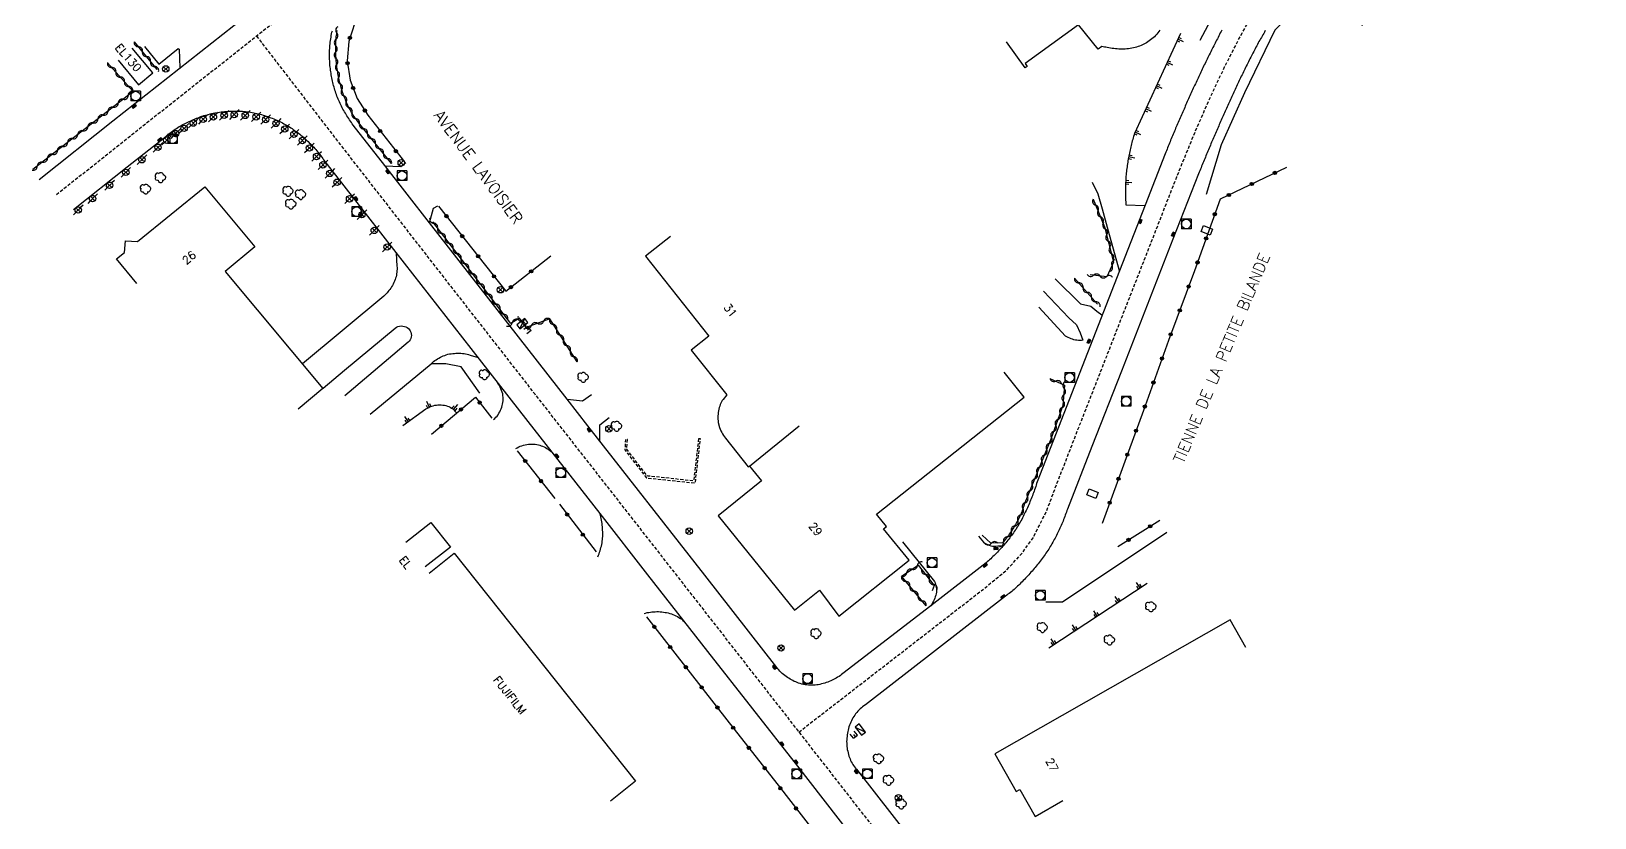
# Model space of a CAD drawing. Header units: millimetres. Extents: x 165003 to 166000, y 157999 to 158715.
# Drawn here: x 165392 to 165636.3, y 158342.1 to 158465.1 of the extents above; entities that cross this region are included whole.
import ezdxf
from ezdxf.enums import TextEntityAlignment as Align

# ---------------------------------------------------------------- set-up
doc = ezdxf.new("R2010")
doc.units = ezdxf.units.MM
doc.linetypes.add('DASHED', pattern=[0.75, 0.5, -0.25])
doc.layers.get('0').update_dxf_attribs({"linetype": 'CONTINUOUS'})
for name, color, linetype in [('W0001', 6, 'DASHED'), ('W0008', 7, 'CONTINUOUS'), ('W0100', 7, 'CONTINUOUS'), ('W0112', 1, 'DASHED'), ('W0211', 2, 'CONTINUOUS'), ('W0300', 7, 'CONTINUOUS'), ('W0302', 3, 'CONTINUOUS'), ('W0310', 3, 'CONTINUOUS'), ('W0322', 7, 'CONTINUOUS'), ('W0400', 7, 'CONTINUOUS'), ('W0420', 7, 'CONTINUOUS'), ('W0430', 7, 'CONTINUOUS'), ('W0454', 7, 'CONTINUOUS'), ('W0469', 7, 'CONTINUOUS'), ('W0984', 7, 'CONTINUOUS'), ('W0989', 7, 'CONTINUOUS'), ('W0991', 7, 'CONTINUOUS'), ('W1102', 7, 'CONTINUOUS'), ('W1471', 7, 'CONTINUOUS')]:
    doc.layers.add(name, color=color, linetype=linetype)
doc.styles.get("Standard").update_dxf_attribs({"font": 'romans.shx', "width": 0.85})

# ---------------------------------------------------------------- blocks, each defined once
blk = doc.blocks.new('T400')
for p, q in [((-0.15, 0.3), (0.15, 0.3)), ((-0.15, -0.25), (-0.15, 0.3)), ((-0.15, 0.15), (0.15, 0.15)), ((-0.15, 0), (0.15, 0)), ((0.15, 0.3), (0.15, -0.25)), ((-0.15, -0.15), (0.15, -0.15)), ((-0.15, -0.25), (-0.15, -0.3)), ((-0.15, -0.3), (0.15, -0.3)), ((0.15, -0.3), (0.15, -0.25))]:
    blk.add_line(p, q)
blk = doc.blocks.new('T300')
for p, q in [((-0.8, 0.51), (-0.86, 0.34)), ((-0.86, 0.34), (-0.86, 0.17)), ((-0.86, 0.17), (-0.74, 0.06)), ((-0.69, 0.63), (-0.8, 0.51)), ((-0.8, -0.06), (-0.74, 0.06)), ((-0.74, 0.06), (-0.69, 0.11)), ((-0.57, 0.69), (-0.69, 0.63)), ((-0.46, 0.69), (-0.57, 0.69)), ((-0.29, 0.63), (-0.46, 0.69)), ((-0.29, 0.63), (-0.17, 0.74)), ((-0.23, 0.57), (-0.29, 0.63)), ((-0.17, 0.74), (-0.06, 0.8)), ((-0.06, 0.8), (0.06, 0.8)), ((0.06, 0.8), (0.23, 0.74)), ((0.23, 0.74), (0.34, 0.63)), ((0.34, 0.63), (0.4, 0.51)), ((0.46, 0.46), (0.34, 0.46)), ((0.4, 0.51), (0.4, 0.46)), ((0.57, 0.4), (0.46, 0.46)), ((0.57, 0.4), (0.69, 0.29)), ((0.69, 0.29), (0.74, 0.17)), ((0.74, 0.06), (0.69, -0.17)), ((0.74, 0.17), (0.74, 0.06)), ((-0.8, -0.17), (-0.8, -0.06)), ((-0.8, -0.23), (-0.8, -0.17)), ((-0.74, -0.34), (-0.8, -0.23)), ((-0.69, -0.4), (-0.74, -0.34)), ((-0.51, -0.46), (-0.69, -0.4)), ((-0.4, -0.46), (-0.51, -0.46)), ((-0.4, -0.46), (-0.34, -0.46)), ((-0.34, -0.46), (-0.34, -0.4)), ((-0.34, -0.51), (-0.34, -0.46)), ((-0.29, -0.63), (-0.34, -0.51)), ((-0.17, -0.74), (-0.29, -0.63)), ((-0.06, -0.8), (-0.17, -0.74)), ((0.06, -0.8), (-0.06, -0.8)), ((0.17, -0.74), (0.06, -0.8)), ((0.23, -0.69), (0.17, -0.74)), ((0.29, -0.46), (0.23, -0.46)), ((0.29, -0.63), (0.23, -0.69)), ((0.46, -0.4), (0.29, -0.46)), ((0.34, -0.51), (0.29, -0.63)), ((0.34, -0.51), (0.34, -0.46)), ((0.57, -0.34), (0.46, -0.4)), ((0.63, -0.29), (0.57, -0.34)), ((0.69, -0.17), (0.63, -0.29))]:
    blk.add_line(p, q)
blk = doc.blocks.new('T420')
for p, q in [((0.75, 0.75), (-0.75, 0.75)), ((-0.75, 0.75), (-0.75, -0.75)), ((0.75, 0.75), (0.75, -0.75)), ((0.75, -0.75), (-0.75, -0.75))]:
    blk.add_line(p, q)
blk.add_ellipse((0, 0), major_axis=(-0.53, 0.53), ratio=1, start_param=3.926991, end_param=10.210176)
blk = doc.blocks.new('T430')
at = {"flags": 128}
for points in [[(0.8, 0.8), (-0.8, 0.8)], [(-0.8, 0.8), (-0.8, 0)], [(0.8, 0.8), (-0.8, 0)], [(-0.8, 0), (0.8, 0)], [(-0.4, 2.1), (0.4, 2.1)], [(-0.4, 2.1), (-0.4, 1.3)], [(-0.4, 1.7), (0, 1.7)], [(-0.4, 1.3), (0.4, 1.3)], [(0.8, 0), (0.8, 0.8)]]:
    blk.add_lwpolyline(points, dxfattribs=at)
blk = doc.blocks.new('T454')
for p, q in [((-0.25, 0.25), (0.25, -0.25)), ((-0.25, -0.25), (0.25, 0.25)), ((0.75, 0.75), (0.375, 0.375)), ((-0.375, -0.375), (-0.75, -0.75))]:
    blk.add_line(p, q)
blk.add_ellipse((0, 0), major_axis=(0.354, 0.354), ratio=1, start_param=5.497787143782138, end_param=11.78097245096172)
blk = doc.blocks.new('t322o')
at = {"color": 0, "linetype": 'Continuous'}
for radius in [0.25, 0.15]:
    blk.add_circle((0, 0), radius, dxfattribs=at)
blk = doc.blocks.new('t310o')
at = {"color": 0, "linetype": 'Continuous'}
for centre, start, end in [((-0.5, 0.38), 216.8699, 323.1304), ((0.5, -0.37), 36.8699, 143.1303)]:
    blk.add_arc(centre, 0.625, start, end, dxfattribs=at)
blk = doc.blocks.new('t211o')
at = {"color": 0, "linetype": 'Continuous'}
for p, q in [((-0.29, 0.5), (-0.29, 0)), ((0, 1), (0, 0)), ((0.29, 0.5), (0.29, 0))]:
    blk.add_line(p, q, dxfattribs=at)
blk = doc.blocks.new('T1471')
at = {"color": 0, "linetype": 'Continuous', "flags": 128}
blk.add_lwpolyline([(-0.75, -0.5), (-0.75, 0.5), (0.75, 0.5), (0.75, -0.5), (-0.75, -0.5)], dxfattribs=at)
blk = doc.blocks.new('T469')
at = {"color": 0, "linetype": 'Continuous', "flags": 128}
for points in [[(-0.35, 0.35), (0.35, -0.35)], [(-0.35, -0.35), (0.35, 0.35)]]:
    blk.add_lwpolyline(points, dxfattribs=at)
at = {"color": 0, "linetype": 'Continuous'}
blk.add_circle((0, 0), 0.5, dxfattribs=at)

msp = doc.modelspace()

# ---------------------------------------------------------------- linework, layer by layer
at = {"layer": 'W0001', "flags": 128}
for points in [[(165511.95, 158355.5), (165533.37, 158372.09), (165541.05, 158378.05), (165544.43, 158380.84), (165546.82, 158383.46), (165548.55, 158385.88), (165550.64, 158389.99), (165552, 158393.65), (165553.38, 158397.18), (165555.56, 158402.8), (165558.7, 158410.82), (165564.23, 158424.98), (165571, 158442.3), (165573.88, 158449.37), (165576.17, 158454.57), (165578.47, 158459.49), (165581.19, 158464.77), (165584.44, 158470.6), (165587.3, 158475.53), (165590.2, 158481.27), (165592.21, 158484.43), (165594.53, 158491.54), (165597.73, 158499.62), (165600.39, 158506.27), (165602.59, 158511.84), (165605.93, 158520.3), (165608.45, 158526.79), (165611.55, 158535.55), (165614.04, 158543.44), (165616.79, 158553.05), (165618.86, 158561.56), (165620.41, 158569.35), (165621.59, 158576.76), (165622.47, 158584.1), (165623.07, 158592.25), (165623.33, 158599.13), (165623.42, 158605.56), (165623.37, 158612), (165623.14, 158619.09), (165622.69, 158626.21), (165622.2, 158631.93), (165621.65, 158636.83), (165620.98, 158641.9), (165620.21, 158646.88), (165619.03, 158653.27), (165617.85, 158658.83), (165616.23, 158665.52), (165613.57, 158675.9), (165609.96, 158689.73), (165607.13, 158701.65), (165604.42, 158713.91)], [(165395.95, 158439.53), (165411.87, 158452.18), (165441.05, 158475.27), (165453.32, 158485.01)], [(165427.2, 158464.31), (165440.32, 158447.3), (165457.76, 158424.9), (165470.67, 158408.35), (165490.51, 158382.97), (165503.59, 158366.2), (165526.2, 158337.24), (165543.19, 158315.46), (165563.5, 158289.4), (165575.42, 158274.12), (165593.28, 158251.26), (165610.1, 158229.7), (165612.71, 158226.36), (165615.5, 158223.42), (165618.86, 158221.01), (165623.17, 158219.26), (165628.11, 158218.57), (165633.05, 158218.94), (165638.92, 158221.56), (165646.38, 158225.6), (165669.34, 158238.53), (165702.39, 158257.17), (165737.96, 158277.22), (165786.1, 158304.3), (165854.98, 158343.12), (165918.25, 158378.72), (165979.89, 158413.44), (166000, 158424.77)]]:
    msp.add_lwpolyline(points, dxfattribs=at)
at = {"layer": 'W0008', "flags": 128}
for points in [[(165393.27, 158441.88), (165404.78, 158451.04), (165437.41, 158476.86), (165449.91, 158486.77)], [(165578.04, 158465.24), (165577.92, 158465.01), (165577.8, 158464.79), (165577.69, 158464.56), (165577.57, 158464.34), (165577.45, 158464.11), (165577.34, 158463.89), (165577.22, 158463.66), (165577.11, 158463.44), (165576.99, 158463.21), (165576.87, 158462.99), (165576.76, 158462.76), (165576.65, 158462.53), (165576.53, 158462.31), (165576.42, 158462.08), (165576.3, 158461.85), (165576.19, 158461.63), (165576.08, 158461.4), (165575.97, 158461.17), (165575.86, 158460.95), (165575.74, 158460.72), (165575.63, 158460.49), (165575.52, 158460.26), (165575.41, 158460.03), (165575.3, 158459.81), (165575.19, 158459.58), (165575.08, 158459.35), (165574.97, 158459.12), (165574.86, 158458.89), (165574.75, 158458.66), (165574.65, 158458.43), (165574.54, 158458.21), (165574.43, 158457.98), (165574.32, 158457.75), (165574.22, 158457.52), (165574.11, 158457.29), (165574, 158457.06), (165573.9, 158456.83), (165573.79, 158456.6), (165573.68, 158456.37), (165573.58, 158456.14), (165573.47, 158455.91), (165573.37, 158455.68), (165573.26, 158455.45), (165573.16, 158455.21), (165573.05, 158454.98), (165572.95, 158454.75), (165572.85, 158454.52), (165572.74, 158454.29), (165572.64, 158454.06), (165572.54, 158453.83), (165572.43, 158453.6), (165572.33, 158453.37), (165572.23, 158453.13), (165572.13, 158452.9), (165572.02, 158452.67), (165571.92, 158452.44), (165571.82, 158452.21), (165571.72, 158451.98), (165571.62, 158451.74), (165571.52, 158451.51), (165571.42, 158451.28), (165571.32, 158451.05), (165571.22, 158450.82), (165571.12, 158450.58), (165571.02, 158450.35), (165570.92, 158450.12), (165570.82, 158449.89), (165570.72, 158449.65), (165570.62, 158449.42), (165570.53, 158449.19), (165570.43, 158448.95), (165570.33, 158448.72), (165570.23, 158448.49), (165570.14, 158448.25), (165570.04, 158448.02), (165569.94, 158447.79), (165569.85, 158447.55), (165569.75, 158447.32), (165569.66, 158447.09), (165569.56, 158446.85), (165569.47, 158446.62), (165569.37, 158446.38), (165569.28, 158446.15), (165569.18, 158445.91), (165566.08, 158437.89), (165562.03, 158427.61), (165549.18, 158394.59), (165549.1, 158394.35), (165549.02, 158394.11), (165548.95, 158393.86), (165548.87, 158393.62), (165548.78, 158393.38), (165548.7, 158393.14), (165548.61, 158392.91), (165548.52, 158392.67), (165548.43, 158392.43), (165548.34, 158392.2), (165548.25, 158391.96), (165548.15, 158391.73), (165548.06, 158391.49), (165547.96, 158391.26), (165547.86, 158391.03), (165547.76, 158390.8), (165547.65, 158390.57), (165547.55, 158390.34), (165547.44, 158390.11), (165547.33, 158389.88), (165547.22, 158389.65), (165547.11, 158389.43), (165546.99, 158389.2), (165546.87, 158388.98), (165546.76, 158388.75), (165546.64, 158388.53), (165546.51, 158388.31), (165546.39, 158388.08), (165546.26, 158387.86), (165546.14, 158387.65), (165546.01, 158387.45), (165545.88, 158387.24), (165545.75, 158387.04), (165545.61, 158386.83), (165545.47, 158386.64), (165545.33, 158386.44), (165545.19, 158386.24), (165545.04, 158386.05), (165544.89, 158385.86), (165544.74, 158385.67), (165544.59, 158385.48), (165544.44, 158385.29), (165544.28, 158385.1), (165544.13, 158384.92), (165543.97, 158384.73), (165543.81, 158384.54), (165543.64, 158384.36), (165543.48, 158384.18), (165543.31, 158383.99), (165543.15, 158383.81), (165542.98, 158383.64), (165542.81, 158383.46), (165542.63, 158383.28), (165542.46, 158383.11), (165542.28, 158382.94), (165542.11, 158382.77), (165541.93, 158382.6), (165541.75, 158382.43), (165541.56, 158382.27), (165541.38, 158382.1), (165541.19, 158381.94), (165532.56, 158375.25), (165518.83, 158364.64), (165518.63, 158364.49), (165518.43, 158364.34), (165518.22, 158364.2), (165518.01, 158364.06), (165517.8, 158363.93), (165517.58, 158363.81), (165517.36, 158363.7), (165517.14, 158363.59), (165516.92, 158363.49), (165516.69, 158363.39), (165516.46, 158363.3), (165516.22, 158363.22), (165515.98, 158363.14), (165515.74, 158363.07), (165515.5, 158363.01), (165515.25, 158362.95), (165514.99, 158362.9), (165514.73, 158362.86), (165514.47, 158362.84), (165514.21, 158362.82), (165513.95, 158362.81), (165513.69, 158362.82), (165513.43, 158362.84), (165513.17, 158362.86), (165512.91, 158362.9), (165512.65, 158362.95), (165512.39, 158363), (165512.15, 158363.07), (165511.91, 158363.14), (165511.68, 158363.23), (165511.45, 158363.32), (165511.22, 158363.42), (165511, 158363.53), (165510.78, 158363.65), (165510.57, 158363.77), (165510.36, 158363.9), (165510.15, 158364.04), (165509.95, 158364.18), (165509.74, 158364.33), (165509.54, 158364.49), (165509.35, 158364.65), (165509.17, 158364.83), (165508.99, 158365.01), (165508.82, 158365.2), (165508.66, 158365.39), (165508.51, 158365.59), (165497.24, 158380.03), (165479, 158403.39), (165475.74, 158407.54), (165454.23, 158435.11), (165447.25, 158444.05), (165442.33, 158450.38), (165442.18, 158450.58), (165442.04, 158450.78), (165441.89, 158450.98), (165441.75, 158451.19), (165441.61, 158451.4), (165441.48, 158451.61), (165441.34, 158451.82), (165441.21, 158452.03), (165441.09, 158452.24), (165440.96, 158452.46), (165440.84, 158452.67), (165440.72, 158452.89), (165440.61, 158453.11), (165440.49, 158453.33), (165440.38, 158453.56), (165440.28, 158453.78), (165440.17, 158454.01), (165440.07, 158454.24), (165439.97, 158454.47), (165439.88, 158454.7), (165439.78, 158454.93), (165439.7, 158455.16), (165439.61, 158455.39), (165439.53, 158455.62), (165439.46, 158455.86), (165439.39, 158456.09), (165439.32, 158456.33), (165439.25, 158456.56), (165439.19, 158456.8), (165439.13, 158457.04), (165439.08, 158457.28), (165439.03, 158457.52), (165438.98, 158457.76), (165438.93, 158458), (165438.89, 158458.25), (165438.85, 158458.49), (165438.81, 158458.73), (165438.78, 158458.97), (165438.75, 158459.22), (165438.72, 158459.46), (165438.69, 158459.7), (165438.67, 158459.94), (165438.65, 158460.19), (165438.64, 158460.43), (165438.63, 158460.67), (165438.62, 158460.91), (165438.61, 158461.16), (165438.61, 158461.4), (165438.61, 158461.64), (165438.62, 158461.89), (165438.63, 158462.13), (165438.64, 158462.37), (165438.66, 158462.62), (165438.68, 158462.86), (165438.71, 158463.12), (165438.74, 158463.38), (165438.77, 158463.63), (165438.81, 158463.89), (165438.85, 158464.14), (165438.89, 158464.4), (165438.94, 158464.65), (165439, 158464.9), (165439.06, 158465.15)], [(165584.83, 158465.16), (165584.71, 158464.94), (165584.58, 158464.73), (165584.46, 158464.52), (165584.33, 158464.3), (165584.21, 158464.09), (165584.09, 158463.88), (165583.96, 158463.66), (165583.84, 158463.45), (165583.72, 158463.23), (165583.6, 158463.01), (165583.48, 158462.79), (165583.36, 158462.56), (165583.24, 158462.34), (165583.12, 158462.12), (165583.01, 158461.89), (165582.89, 158461.66), (165582.77, 158461.44), (165582.65, 158461.21), (165582.54, 158460.99), (165582.42, 158460.76), (165582.31, 158460.53), (165582.19, 158460.3), (165582.08, 158460.08), (165581.97, 158459.85), (165581.85, 158459.62), (165581.74, 158459.39), (165581.63, 158459.16), (165581.52, 158458.93), (165581.41, 158458.7), (165581.3, 158458.48), (165581.19, 158458.25), (165581.08, 158458.03), (165580.97, 158457.8), (165580.87, 158457.57), (165580.76, 158457.35), (165580.65, 158457.12), (165580.54, 158456.89), (165580.44, 158456.66), (165580.33, 158456.44), (165580.22, 158456.21), (165580.12, 158455.98), (165580.01, 158455.75), (165579.91, 158455.52), (165579.8, 158455.3), (165579.7, 158455.07), (165579.59, 158454.84), (165579.49, 158454.61), (165579.38, 158454.38), (165579.28, 158454.15), (165579.18, 158453.93), (165579.07, 158453.7), (165578.97, 158453.47), (165578.87, 158453.24), (165578.76, 158453.01), (165578.66, 158452.78), (165578.56, 158452.55), (165578.45, 158452.32), (165578.35, 158452.09), (165578.25, 158451.86), (165578.15, 158451.63), (165578.05, 158451.4), (165577.95, 158451.17), (165577.84, 158450.94), (165577.74, 158450.71), (165577.64, 158450.48), (165577.54, 158450.25), (165577.44, 158450.02), (165577.34, 158449.79), (165577.24, 158449.56), (165577.14, 158449.33), (165577.04, 158449.09), (165576.93, 158448.86), (165576.83, 158448.63), (165576.73, 158448.4), (165576.64, 158448.16), (165576.54, 158447.93), (165576.44, 158447.7), (165576.34, 158447.47), (165576.24, 158447.23), (165576.14, 158447), (165576.04, 158446.77), (165575.94, 158446.53), (165575.85, 158446.3), (165575.75, 158446.07), (165575.65, 158445.83), (165575.55, 158445.6), (165575.46, 158445.37), (165575.36, 158445.13), (165575.26, 158444.9), (165575.17, 158444.66), (165575.07, 158444.43), (165574.98, 158444.2), (165574.88, 158443.96), (165574.79, 158443.73), (165574.69, 158443.49), (165574.6, 158443.26), (165574.5, 158443.02), (165574.41, 158442.79), (165570.4, 158432.54), (165562.36, 158411.93), (165557.72, 158400.16), (165553.91, 158390.34), (165553.83, 158390.11), (165553.75, 158389.87), (165553.67, 158389.64), (165553.58, 158389.41), (165553.5, 158389.17), (165553.41, 158388.94), (165553.32, 158388.71), (165553.22, 158388.48), (165553.13, 158388.26), (165553.03, 158388.03), (165552.94, 158387.8), (165552.83, 158387.58), (165552.73, 158387.35), (165552.63, 158387.13), (165552.52, 158386.91), (165552.41, 158386.69), (165552.31, 158386.46), (165552.19, 158386.24), (165552.08, 158386.03), (165551.97, 158385.81), (165551.85, 158385.59), (165551.73, 158385.37), (165551.61, 158385.16), (165551.49, 158384.94), (165551.36, 158384.73), (165551.23, 158384.52), (165551.11, 158384.3), (165550.98, 158384.09), (165550.84, 158383.88), (165550.71, 158383.67), (165550.56, 158383.46), (165550.42, 158383.25), (165550.28, 158383.04), (165550.13, 158382.83), (165549.98, 158382.62), (165549.83, 158382.42), (165549.67, 158382.22), (165549.52, 158382.02), (165549.36, 158381.82), (165549.2, 158381.62), (165549.04, 158381.43), (165548.88, 158381.23), (165548.71, 158381.04), (165548.55, 158380.85), (165548.38, 158380.66), (165548.21, 158380.47), (165548.04, 158380.28), (165547.87, 158380.09), (165547.7, 158379.9), (165547.53, 158379.72), (165547.35, 158379.53), (165547.18, 158379.35), (165547, 158379.17), (165546.82, 158378.98), (165546.65, 158378.81), (165546.48, 158378.63), (165546.3, 158378.46), (165546.12, 158378.29), (165545.94, 158378.13), (165545.76, 158377.96), (165545.57, 158377.8), (165545.39, 158377.64), (165545.2, 158377.48), (165545.01, 158377.33), (165544.82, 158377.18), (165544.62, 158377.03), (165544.43, 158376.88), (165544.23, 158376.73), (165522.34, 158359.73), (165522.12, 158359.59), (165521.91, 158359.44), (165521.71, 158359.28), (165521.51, 158359.11), (165521.33, 158358.94), (165521.15, 158358.75), (165520.98, 158358.56), (165520.82, 158358.36), (165520.67, 158358.16), (165520.53, 158357.94), (165520.39, 158357.72), (165520.27, 158357.49), (165520.15, 158357.26), (165520.05, 158357.02), (165519.95, 158356.79), (165519.86, 158356.55), (165519.78, 158356.3), (165519.71, 158356.06), (165519.64, 158355.81), (165519.59, 158355.56), (165519.54, 158355.31), (165519.5, 158355.06), (165519.47, 158354.8), (165519.44, 158354.54), (165519.42, 158354.28), (165519.41, 158354.02), (165519.42, 158353.77), (165519.43, 158353.51), (165519.45, 158353.25), (165519.48, 158353), (165519.52, 158352.75), (165519.58, 158352.5), (165519.64, 158352.25), (165519.7, 158352), (165519.78, 158351.75), (165519.86, 158351.51), (165519.95, 158351.29), (165520.04, 158351.07), (165520.14, 158350.85), (165520.26, 158350.64), (165520.37, 158350.44), (165520.5, 158350.24), (165520.64, 158350.05), (165520.78, 158349.86), (165520.94, 158349.67), (165532.71, 158334.58)], [(165571.57, 158464.73), (165564.39, 158449.08), (165564.32, 158448.85), (165564.25, 158448.62), (165564.18, 158448.38), (165564.11, 158448.15), (165564.04, 158447.91), (165563.98, 158447.68), (165563.92, 158447.44), (165563.86, 158447.21), (165563.8, 158446.97), (165563.75, 158446.74), (165563.69, 158446.5), (165563.64, 158446.26), (165563.59, 158446.02), (165563.54, 158445.78), (165563.49, 158445.55), (165563.45, 158445.31), (165563.41, 158445.07), (165563.37, 158444.82), (165563.33, 158444.58), (165563.29, 158444.34), (165563.26, 158444.09), (165563.22, 158443.85), (165563.19, 158443.61), (165563.16, 158443.36), (165563.13, 158443.12), (165563.11, 158442.87), (165563.09, 158442.63), (165563.06, 158442.38), (165563.04, 158442.14), (165563.03, 158441.89), (165563.01, 158441.65), (165563, 158441.4), (165562.99, 158441.16), (165562.97, 158440.91), (165562.97, 158440.66), (165562.96, 158440.41), (165562.96, 158440.16), (165562.96, 158439.91), (165562.96, 158439.66), (165562.97, 158439.41), (165562.97, 158439.16), (165562.99, 158438.91), (165563, 158438.66), (165563.02, 158438.41), (165563.03, 158438.16), (165563.06, 158437.91), (165565.98, 158437.84)], [(165409.7, 158462.68), (165411.96, 158459.94), (165414.99, 158462.35), (165415.11, 158462.27), (165415.24, 158459.32)], [(165398.64, 158437.17), (165407.02, 158443.86), (165413.05, 158448.62), (165413.25, 158448.8), (165413.45, 158448.96), (165413.65, 158449.13), (165413.85, 158449.29), (165414.06, 158449.44), (165414.27, 158449.59), (165414.48, 158449.74), (165414.7, 158449.88), (165414.91, 158450.02), (165415.14, 158450.15), (165415.36, 158450.28), (165415.59, 158450.41), (165415.82, 158450.53), (165416.04, 158450.65), (165416.26, 158450.76), (165416.48, 158450.87), (165416.71, 158450.97), (165416.93, 158451.08), (165417.16, 158451.18), (165417.38, 158451.27), (165417.61, 158451.37), (165417.84, 158451.46), (165418.07, 158451.55), (165418.3, 158451.64), (165418.53, 158451.72), (165418.77, 158451.8), (165419, 158451.87), (165419.24, 158451.94), (165419.48, 158452.01), (165419.72, 158452.07), (165419.96, 158452.13), (165420.2, 158452.19), (165420.45, 158452.24), (165420.7, 158452.29), (165420.95, 158452.33), (165421.2, 158452.37), (165421.45, 158452.41), (165421.71, 158452.45), (165421.96, 158452.48), (165422.21, 158452.5), (165422.47, 158452.53), (165422.72, 158452.55), (165422.97, 158452.56), (165423.22, 158452.57), (165423.48, 158452.58), (165423.73, 158452.59), (165423.99, 158452.59), (165424.24, 158452.58), (165424.49, 158452.58), (165424.75, 158452.57), (165425, 158452.55), (165425.26, 158452.53), (165425.51, 158452.51), (165425.77, 158452.48), (165426.02, 158452.45), (165426.27, 158452.41), (165426.52, 158452.37), (165426.77, 158452.32), (165427.02, 158452.27), (165427.27, 158452.22), (165427.51, 158452.16), (165427.76, 158452.1), (165428, 158452.03), (165428.24, 158451.96), (165428.48, 158451.88), (165428.72, 158451.8), (165428.96, 158451.72), (165429.2, 158451.64), (165429.43, 158451.55), (165429.67, 158451.45), (165429.9, 158451.36), (165430.13, 158451.26), (165430.36, 158451.15), (165430.6, 158451.05), (165430.83, 158450.94), (165431.05, 158450.83), (165431.27, 158450.72), (165431.49, 158450.6), (165431.71, 158450.48), (165431.92, 158450.36), (165432.14, 158450.24), (165432.35, 158450.11), (165432.55, 158449.97), (165432.76, 158449.84), (165432.96, 158449.7), (165433.17, 158449.56), (165433.37, 158449.41), (165433.57, 158449.26), (165433.76, 158449.11), (165433.96, 158448.96), (165434.15, 158448.81), (165434.34, 158448.65), (165434.53, 158448.49), (165434.72, 158448.32), (165434.91, 158448.15), (165435.09, 158447.98), (165435.27, 158447.81), (165435.45, 158447.64), (165435.63, 158447.46), (165435.8, 158447.28), (165435.97, 158447.1), (165436.14, 158446.92), (165436.31, 158446.73), (165436.47, 158446.55), (165436.64, 158446.36), (165436.79, 158446.16), (165436.95, 158445.97), (165437.11, 158445.77), (165437.26, 158445.58), (165437.41, 158445.38), (165437.56, 158445.17), (165437.7, 158444.97), (165442.15, 158439.23), (165448.97, 158430.47), (165460.71, 158415.45), (165469.6, 158404.05), (165480.86, 158389.64), (165488.32, 158380.08), (165497.66, 158368.07), (165511.73, 158350.15), (165520.04, 158339.49)], [(165447.25, 158444.04), (165449.76, 158443.94), (165450.52, 158444.52)], [(165562.02, 158427.59), (165560.34, 158433.8), (165559.4, 158437.26), (165558.72, 158439.57), (165557.83, 158441.4)], [(165454.22, 158435.1), (165454.87, 158437.39), (165455.52, 158437.78)], [(165449.03, 158430.38), (165449.14, 158428.35), (165449.16, 158428.11), (165449.16, 158427.87), (165449.15, 158427.63), (165449.13, 158427.39), (165449.1, 158427.16), (165449.06, 158426.92), (165449.01, 158426.69), (165448.95, 158426.46), (165448.88, 158426.23), (165448.79, 158425.99), (165448.69, 158425.76), (165448.58, 158425.54), (165448.45, 158425.33), (165448.32, 158425.12), (165448.18, 158424.91), (165448.04, 158424.71), (165447.9, 158424.52), (165447.75, 158424.33), (165447.6, 158424.15), (165447.44, 158423.98), (165447.28, 158423.81), (165447.11, 158423.65), (165434.4, 158413.08)], [(165550.16, 158424.41), (165554.12, 158420.24), (165555.33, 158419.18), (165555.88, 158417.89), (165556.32, 158416.77), (165556.09, 158416.73), (165555.86, 158416.71), (165555.63, 158416.72), (165555.4, 158416.74), (165555.16, 158416.79), (165554.93, 158416.84), (165554.7, 158416.91), (165554.48, 158416.99), (165554.26, 158417.08), (165554.04, 158417.18), (165553.83, 158417.29), (165553.62, 158417.41), (165549.46, 158421.91)], [(165551.97, 158426.34), (165555.96, 158422.46), (165557.55, 158422.09), (165558.52, 158421.29), (165559.29, 158420.74)], [(165437.6, 158409.25), (165440.96, 158412.09), (165448.85, 158418.62), (165449.07, 158418.78), (165449.31, 158418.9), (165449.57, 158418.96), (165449.84, 158418.98), (165450.09, 158418.97), (165450.32, 158418.92), (165450.54, 158418.85), (165450.74, 158418.73), (165450.94, 158418.58), (165451.1, 158418.4), (165451.24, 158418.2), (165451.33, 158417.99), (165451.39, 158417.76), (165451.4, 158417.52), (165451.38, 158417.26), (165451.31, 158417.03), (165451.21, 158416.81), (165451.06, 158416.61), (165450.88, 158416.44), (165440.99, 158408.08)], [(165444.99, 158405.21), (165454.5, 158413.09), (165454.69, 158413.25), (165454.88, 158413.42), (165455.08, 158413.57), (165455.29, 158413.71), (165455.5, 158413.85), (165455.71, 158413.97), (165455.93, 158414.09), (165456.16, 158414.2), (165456.39, 158414.3), (165456.62, 158414.39), (165456.86, 158414.47), (165457.11, 158414.55), (165457.36, 158414.61), (165457.61, 158414.65), (165457.86, 158414.68), (165458.12, 158414.7), (165458.37, 158414.71), (165458.63, 158414.72), (165458.88, 158414.71), (165459.14, 158414.71), (165459.38, 158414.69), (165459.63, 158414.66), (165459.87, 158414.62), (165460.11, 158414.57), (165460.34, 158414.51), (165460.58, 158414.44), (165461.82, 158414.06)], [(165464.23, 158404.34), (165464.43, 158404.52), (165464.62, 158404.71), (165464.79, 158404.9), (165464.95, 158405.11), (165465.09, 158405.33), (165465.22, 158405.56), (165465.34, 158405.8), (165465.44, 158406.04), (165465.53, 158406.29), (165465.61, 158406.53), (165465.66, 158406.78), (165465.71, 158407.04), (165465.74, 158407.3), (165465.75, 158407.56), (165465.75, 158407.82), (165465.72, 158408.1), (165465.67, 158408.37), (165465.59, 158408.63), (165465.49, 158408.89), (165465.39, 158409.14), (165465.28, 158409.4), (165465.15, 158409.66), (165465.02, 158409.9), (165464.86, 158410.14)], [(165479.54, 158408.22), (165478.14, 158407.23), (165475.79, 158407.49)], [(165480.86, 158401.05), (165480.85, 158403.53), (165482.33, 158404.66)], [(165467.72, 158399.81), (165467.94, 158399.95), (165468.17, 158400.08), (165468.41, 158400.18), (165468.66, 158400.27), (165468.92, 158400.34), (165469.18, 158400.4), (165469.44, 158400.44), (165469.7, 158400.48), (165469.96, 158400.5), (165470.22, 158400.5), (165470.49, 158400.5), (165470.75, 158400.48), (165471.01, 158400.45), (165471.25, 158400.4), (165471.47, 158400.34), (165471.69, 158400.26), (165471.91, 158400.17), (165472.13, 158400.08), (165472.34, 158399.97), (165472.56, 158399.85), (165472.77, 158399.72), (165472.98, 158399.58), (165473.18, 158399.43), (165473.38, 158399.27)], [(165480.53, 158382.9), (165480.63, 158383.13), (165480.73, 158383.37), (165480.81, 158383.61), (165480.89, 158383.85), (165480.97, 158384.09), (165481.03, 158384.33), (165481.09, 158384.58), (165481.15, 158384.83), (165481.19, 158385.08), (165481.23, 158385.33), (165481.26, 158385.58), (165481.28, 158385.83), (165481.3, 158386.08), (165481.3, 158386.33), (165481.3, 158386.57), (165481.3, 158386.82), (165481.29, 158387.07), (165481.27, 158387.32), (165481.25, 158387.57), (165481.23, 158387.82), (165481.2, 158388.08), (165481.17, 158388.34), (165481.12, 158388.6), (165481.07, 158388.86), (165481.02, 158389.12), (165480.95, 158389.37), (165480.88, 158389.63)], [(165528.12, 158385.24), (165533.12, 158379.04), (165533.22, 158378.81), (165533.3, 158378.58), (165533.36, 158378.34), (165533.41, 158378.11), (165533.44, 158377.87), (165533.45, 158377.62), (165533.45, 158377.38), (165533.42, 158377.13), (165533.35, 158376.89), (165533.27, 158376.65), (165533.18, 158376.42), (165533.08, 158376.19), (165532.97, 158375.95), (165532.85, 158375.7), (165532.72, 158375.46), (165532.57, 158375.23)], [(165540.02, 158386.14), (165540.81, 158385.2), (165541.01, 158385.05), (165541.23, 158384.91), (165541.45, 158384.8), (165541.68, 158384.7), (165541.93, 158384.63), (165542.2, 158384.58), (165542.47, 158384.57), (165542.74, 158384.57), (165543.01, 158384.59), (165543.28, 158384.6), (165543.5, 158384.62), (165543.71, 158384.65), (165543.92, 158384.69)], [(165487.76, 158374.03), (165488, 158374.1), (165488.25, 158374.16), (165488.5, 158374.21), (165488.75, 158374.25), (165489, 158374.28), (165489.26, 158374.3), (165489.51, 158374.31), (165489.76, 158374.32), (165490.02, 158374.32), (165490.27, 158374.3), (165490.53, 158374.28), (165490.79, 158374.25), (165491.04, 158374.21), (165491.29, 158374.16), (165491.54, 158374.11), (165491.79, 158374.04), (165492.03, 158373.96), (165492.27, 158373.87), (165492.51, 158373.77), (165492.75, 158373.67), (165492.98, 158373.55), (165493.21, 158373.41), (165493.43, 158373.27), (165493.64, 158373.12), (165493.84, 158372.96), (165494.04, 158372.78)]]:
    msp.add_lwpolyline(points, dxfattribs=at)
at = {"layer": 'W0100', "flags": 128}
for points in [[(165568.34, 158465.22), (165568.19, 158465.01), (165568.03, 158464.8), (165567.86, 158464.59), (165567.68, 158464.4), (165567.49, 158464.21), (165567.3, 158464.04), (165567.09, 158463.87), (165566.88, 158463.71), (165566.67, 158463.55), (165566.45, 158463.4), (165566.25, 158463.27), (165566.04, 158463.15), (165565.83, 158463.04), (165565.62, 158462.93), (165565.41, 158462.84), (165565.19, 158462.75), (165564.96, 158462.67), (165564.72, 158462.59), (165564.47, 158462.52), (165564.22, 158462.46), (165563.97, 158462.4), (165563.72, 158462.36), (165563.47, 158462.32), (165563.21, 158462.29), (165562.95, 158462.26), (165562.69, 158462.25), (165562.44, 158462.25), (165562.18, 158462.26), (165561.92, 158462.28), (165561.66, 158462.31), (165561.4, 158462.33), (165561.15, 158462.36), (165560.9, 158462.39), (165560.64, 158462.43), (165560.39, 158462.47), (165560.14, 158462.51), (165559.92, 158462.55), (165559.7, 158462.6), (165559.48, 158462.64), (165559.27, 158462.69), (165558.71, 158462.26), (165555.66, 158466.07), (165547.3, 158460.02), (165547.64, 158459.56), (165547.33, 158459.34), (165544.4, 158463.39)], [(165405.57, 158460.53), (165408.78, 158456.71), (165411.01, 158458.58), (165407.8, 158462.41)], [(165408.52, 158425.61), (165405.35, 158429.48), (165406.56, 158430.47), (165406.76, 158432.32), (165408.64, 158432.2), (165419.14, 158440.73), (165426.94, 158431.35), (165422.32, 158427.51), (165437.55, 158409.19), (165433.71, 158405.99)], [(165491.89, 158432.99), (165487.97, 158429.88), (165497.86, 158417.38), (165495.14, 158415.22), (165500.67, 158408.23), (165500.12, 158407.51), (165499.99, 158407.32), (165499.87, 158407.11), (165499.76, 158406.9), (165499.66, 158406.69), (165499.58, 158406.46), (165499.51, 158406.23), (165499.44, 158405.97), (165499.39, 158405.71), (165499.35, 158405.45), (165499.32, 158405.19), (165499.3, 158404.93), (165499.29, 158404.66), (165499.3, 158404.4), (165499.32, 158404.13), (165499.35, 158403.87), (165499.55, 158403.09), (165499.65, 158402.83), (165499.77, 158402.57), (165499.89, 158402.32), (165500.02, 158402.1), (165500.16, 158401.88), (165500.31, 158401.66), (165500.48, 158401.46), (165504.05, 158396.94), (165504.22, 158397.09), (165506.09, 158394.77), (165499.34, 158389.31), (165511.27, 158374.56), (165515.17, 158377.66), (165518.17, 158373.63), (165529.16, 158382.38), (165525.18, 158387.29), (165525.62, 158387.63), (165524.08, 158389.56), (165547.14, 158407.85), (165544.03, 158411.77)], [(165450.53, 158385.18), (165454.46, 158388.28), (165457.51, 158384.42), (165453.58, 158381.32)], [(165454.2, 158380.34), (165458.11, 158383.45), (165486.41, 158347.79), (165482.5, 158344.68)], [(165581.81, 158368.71), (165579.33, 158373.05), (165553.09, 158358.06), (165542.56, 158352.11), (165545.92, 158346.2), (165546.46, 158346.51), (165548.86, 158342.29), (165553.2, 158344.77)]]:
    msp.add_lwpolyline(points, dxfattribs=at)
at = {"layer": 'W0112', "flags": 128}
msp.add_lwpolyline([(165496.28, 158401.36), (165495.51, 158394.76), (165488.28, 158395.52), (165485.06, 158399.7), (165485.15, 158401.24), (165484.85, 158401.26), (165484.76, 158399.6), (165488.13, 158395.24), (165495.77, 158394.43), (165496.57, 158401.32)], close=True, dxfattribs=at)
at = {"layer": 'W0211', "flags": 128}
for points in [[(165462.08, 158408.49), (165459.21, 158412.6), (165456.78, 158413.09), (165454.51, 158413.09)], [(165450.08, 158403.43), (165453.68, 158406.01), (165453.91, 158406.15), (165454.13, 158406.26), (165454.36, 158406.37), (165454.59, 158406.45), (165454.83, 158406.52), (165455.06, 158406.58), (165455.31, 158406.62), (165455.55, 158406.64), (165455.8, 158406.65), (165456.05, 158406.65), (165456.3, 158406.62), (165456.56, 158406.59), (165456.8, 158406.53), (165457.04, 158406.46), (165457.26, 158406.38), (165457.47, 158406.27), (165457.68, 158406.15), (165457.87, 158406.01), (165458.05, 158405.85), (165458.22, 158405.67), (165458.38, 158405.48)], [(165550.55, 158375.83), (165553.15, 158375.84), (165569.46, 158386.73)], [(165551.01, 158368.68), (165566.36, 158378.78)]]:
    msp.add_lwpolyline(points, dxfattribs=at)
at = {"layer": 'W0302', "flags": 128}
for points in [[(165575.93, 158502.16), (165584.05, 158490.38), (165586.04, 158485.17), (165574.62, 158463.6)], [(165600.08, 158465.98), (165595.36, 158468.4), (165590.73, 158469.63), (165586.34, 158465.24), (165581.56, 158455.45), (165577.95, 158447.29), (165575.59, 158439.54)]]:
    msp.add_lwpolyline(points, dxfattribs=at)
at = {"layer": 'W0310', "flags": 128}
for points in [[(165408.11, 158463.41), (165411.66, 158459.08)], [(165448.31, 158444.37), (165443.34, 158450.54), (165443.19, 158450.74), (165443.04, 158450.94), (165442.89, 158451.14), (165442.74, 158451.34), (165442.6, 158451.54), (165442.47, 158451.75), (165442.33, 158451.96), (165442.2, 158452.17), (165442.07, 158452.38), (165441.95, 158452.59), (165441.83, 158452.81), (165441.71, 158453.03), (165441.6, 158453.25), (165441.49, 158453.47), (165441.38, 158453.69), (165441.28, 158453.92), (165441.18, 158454.14), (165441.09, 158454.37), (165441, 158454.6), (165440.91, 158454.83), (165440.82, 158455.07), (165440.74, 158455.31), (165440.66, 158455.54), (165440.59, 158455.79), (165440.51, 158456.03), (165440.44, 158456.27), (165440.38, 158456.51), (165440.31, 158456.75), (165440.25, 158457), (165440.19, 158457.24), (165440.13, 158457.48), (165440.08, 158457.73), (165440.03, 158457.97), (165439.98, 158458.22), (165439.93, 158458.46), (165439.89, 158458.71), (165439.85, 158458.95), (165439.81, 158459.2), (165439.78, 158459.45), (165439.75, 158459.69), (165439.72, 158459.94), (165439.69, 158460.19), (165439.67, 158460.44), (165439.65, 158460.68), (165439.63, 158460.93), (165439.62, 158461.18), (165439.61, 158461.43), (165439.6, 158461.68), (165439.59, 158461.93), (165439.59, 158462.18), (165439.59, 158462.43), (165439.6, 158462.68), (165439.6, 158462.94), (165439.61, 158463.19), (165439.62, 158463.44), (165439.64, 158463.69), (165439.66, 158463.94), (165439.68, 158464.19), (165439.71, 158464.43), (165439.74, 158464.68), (165439.78, 158464.92), (165439.83, 158465.16)], [(165403.91, 158460.15), (165407.92, 158455.63), (165392.27, 158443.45)], [(165557.92, 158438.81), (165559.71, 158434.49), (165561.13, 158428.95), (165560.09, 158426.68), (165557.46, 158426.99)], [(165477.33, 158413.36), (165473.03, 158420.08), (165469.32, 158418.76), (165468.29, 158420.18), (165466.97, 158419.38), (165454.74, 158435.26)], [(165555.01, 158426.47), (165558.63, 158422.41)], [(165551.17, 158410.78), (165553.44, 158409.74), (165553.21, 158406.55), (165551.3, 158401.28), (165547.16, 158391.05), (165547.09, 158390.82), (165547.01, 158390.59), (165546.93, 158390.36), (165546.85, 158390.13), (165546.76, 158389.9), (165546.67, 158389.67), (165546.57, 158389.45), (165546.47, 158389.23), (165546.37, 158389.01), (165546.26, 158388.79), (165546.15, 158388.57), (165546.03, 158388.36), (165545.91, 158388.14), (165545.78, 158387.92), (165545.66, 158387.7), (165545.53, 158387.49), (165545.39, 158387.27), (165545.26, 158387.06), (165545.12, 158386.85), (165544.98, 158386.65), (165544.83, 158386.44), (165544.69, 158386.24), (165544.54, 158386.04), (165544.38, 158385.84), (165544.23, 158385.64), (165544.07, 158385.44), (165543.91, 158385.25), (165543.75, 158385.06), (165541.94, 158385.01), (165540.57, 158386.28)], [(165531.85, 158375.22), (165527.99, 158379.86), (165530.6, 158381.59), (165533.07, 158378.4), (165532.78, 158377.55)]]:
    msp.add_lwpolyline(points, dxfattribs=at)
at = {"layer": 'W0322', "flags": 128}
for points in [[(165463.51, 158483.24), (165460.43, 158482.71), (165446.15, 158471.23), (165444.09, 158469.09), (165442.55, 158466.4), (165441.62, 158463.48), (165441.38, 158460.42), (165441.84, 158457.4), (165442.92, 158454.56), (165444.6, 158451.94), (165450.31, 158444.63)], [(165588.13, 158443.78), (165577.77, 158438.81), (165573.77, 158427.6), (165569.69, 158416.71), (165565.77, 158405.75), (165559.33, 158388.1)], [(165455.64, 158437.73), (165466.15, 158424.41), (165473.18, 158429.93)], [(165454.55, 158402.09), (165461.42, 158407.83), (165464, 158404.59)], [(165467.96, 158399.45), (165473.81, 158391.99)], [(165474.53, 158391.1), (165480.27, 158383.68)], [(165561.76, 158384.49), (165568.36, 158388.6)], [(165488.14, 158373.52), (165501.07, 158356.96), (165508.69, 158347.17), (165517.88, 158335.34), (165528.63, 158321.62), (165524.65, 158318.46), (165518.74, 158313.87)]]:
    msp.add_lwpolyline(points, dxfattribs=at)
at = {"layer": 'W1102', "flags": 128}
msp.add_lwpolyline([(165504.22, 158397.09), (165512, 158403.37)], dxfattribs=at)

# ---------------------------------------------------------------- block references
at = {"layer": 'W0211'}
for p, rotation in [((165571.15, 158463.82), 245.3560503200142), ((165569.48, 158460.18), 245.3560503200142), ((165567.82, 158456.55), 245.3560503200142), ((165566.15, 158452.91), 245.3560503200142), ((165564.48, 158449.28), 245.3560503200142), ((165563.47, 158445.41), 259.4584282712333), ((165563, 158441.44), 266.7379167758418), ((165454.18, 158406.29), 24.09313029929615), ((165450.89, 158404.01), 35.63671158206766), ((165457.96, 158405.93), 318.8463098063382), ((165565.21, 158378.03), 33.35003674181417), ((165561.87, 158375.83), 33.35003674181417), ((165558.53, 158373.63), 33.35003674181417), ((165555.19, 158371.43), 33.35003674181417), ((165551.85, 158369.23), 33.35003674181417)]:
    msp.add_blockref('t211o', p, dxfattribs=dict(at, rotation=rotation))
at = {"layer": 'W0300'}
for p in [(165409.91, 158440.38), (165412.23, 158442.18), (165432.16, 158440.03), (165432.59, 158438.03), (165434.13, 158439.53), (165462.84, 158411.36), (165478.28, 158410.94), (165483.49, 158403.29), (165566.98, 158375.07), (165514.66, 158370.87), (165550.02, 158371.83), (165560.51, 158369.87), (165524.44, 158351.31), (165525.99, 158347.94), (165527.97, 158344.24)]:
    msp.add_blockref('T300', p, dxfattribs=at)
at = {"layer": 'W0310'}
for p, rotation in [((165439.76, 158464.79), 80.88071496234164), ((165408.74, 158462.64), 309.3653942732591), ((165439.6, 158462.8), 88.53786708581563), ((165410.01, 158461.09), 309.3653942732591), ((165439.64, 158460.8), 93.94394660641176), ((165404.58, 158459.4), 311.5129018129838), ((165405.9, 158457.9), 311.5129018129838), ((165411.28, 158459.54), 309.3653942732591), ((165439.87, 158458.82), 99.23792123638509), ((165407.16, 158455.04), 217.8973015882259), ((165407.23, 158456.41), 311.5129018129838), ((165440.28, 158456.86), 104.3293521259222), ((165440.87, 158454.95), 109.9260981845216), ((165404.01, 158452.58), 217.8973015882259), ((165405.58, 158453.81), 217.8973015882259), ((165441.67, 158453.12), 117.2719498144202), ((165400.85, 158450.12), 217.8973015882259), ((165402.43, 158451.35), 217.8973015882259), ((165442.7, 158451.41), 124.6481844382438), ((165397.69, 158447.67), 217.8973015882259), ((165399.27, 158448.89), 217.8973015882259), ((165443.92, 158449.82), 128.8669748014379), ((165445.18, 158448.27), 128.8669748014379), ((165394.54, 158445.21), 217.8973015882259), ((165396.12, 158446.44), 217.8973015882259), ((165446.43, 158446.71), 128.8669748014379), ((165447.69, 158445.15), 128.8669748014379), ((165392.96, 158443.98), 217.8973015882259), ((165558.3, 158437.89), 292.4100029109293), ((165559.07, 158436.04), 292.4100029109293), ((165454.89, 158435.06), 127.5940148467361), ((165456.11, 158433.48), 127.5940148467361), ((165559.79, 158434.18), 284.3761964134184), ((165457.33, 158431.9), 127.5940148467361), ((165560.28, 158432.24), 284.3761964134184), ((165458.55, 158430.31), 127.5940148467361), ((165459.77, 158428.73), 127.5940148467361), ((165560.88, 158428.4), 245.353320372197), ((165560.78, 158430.3), 284.3761964134184), ((165460.99, 158427.14), 127.5940148467361), ((165462.21, 158425.56), 127.5940148467361), ((165555.68, 158425.72), 311.7643236038089), ((165558, 158426.92), 173.2799795986295), ((165559.98, 158426.69), 173.2799795986295), ((165463.43, 158423.97), 127.5940148467361), ((165557.01, 158424.23), 311.7643236038089), ((165464.65, 158422.39), 127.5940148467361), ((165465.87, 158420.8), 127.5940148467361), ((165558.34, 158422.74), 311.7643236038089), ((165467.15, 158419.49), 210.8558370700313), ((165468.68, 158419.64), 126.0128817880109), ((165470.18, 158419.07), 199.5851631886214), ((165472.07, 158419.74), 199.5851631886214), ((165473.56, 158419.25), 122.6423326687947), ((165474.64, 158417.57), 122.6423326687947), ((165475.72, 158415.89), 122.6423326687947), ((165476.79, 158414.2), 122.6423326687947), ((165552.08, 158410.36), 335.1802514926969), ((165553.4, 158409.23), 265.8490697591388), ((165553.26, 158407.24), 265.8490697591388), ((165552.76, 158405.32), 250.133271912294), ((165551.4, 158401.56), 250.133271912294), ((165552.08, 158403.44), 250.133271912294), ((165550.66, 158399.7), 247.942839736384), ((165549.91, 158397.85), 247.942839736384), ((165548.41, 158394.14), 247.942839736384), ((165549.16, 158395.99), 247.942839736384), ((165547.66, 158392.28), 247.942839736384), ((165546.95, 158390.42), 250.8020302832431), ((165545.13, 158386.87), 236.4280270635761), ((165546.15, 158388.58), 242.7894299959293), ((165542.03, 158385.01), 181.4365330889599), ((165543.93, 158385.27), 230.4202793513361), ((165528.79, 158380.39), 33.52458687505375), ((165530.46, 158381.5), 33.52458687505375), ((165531.72, 158380.15), 307.6502024892314), ((165528.65, 158379.06), 129.7697649904878), ((165529.93, 158377.53), 129.7697649904878), ((165532.94, 158378.57), 307.6502024892314), ((165531.21, 158375.99), 129.7697649904878)]:
    msp.add_blockref('t310o', p, dxfattribs=dict(at, rotation=rotation))
at = {"layer": 'W0322'}
for p, rotation in [((165441.8, 158464.03), 252.2502800845957), ((165441.44, 158460.07), 278.6548221372372), ((165442.3, 158456.19), 290.7265352443771), ((165444.14, 158452.66), 302.7143888083111), ((165446.53, 158449.46), 307.9623227748236), ((165448.99, 158446.31), 307.9623227748236), ((165582.73, 158441.19), 205.6260485344926), ((165586.33, 158442.92), 205.6260485344926), ((165579.12, 158439.46), 205.6260485344926), ((165456.88, 158436.16), 308.2706222230926), ((165576.93, 158436.45), 250.3584343673483), ((165459.35, 158433.02), 308.2706222230926), ((165575.58, 158432.68), 250.3584343673483), ((165461.83, 158429.88), 308.2706222230926), ((165574.24, 158428.92), 250.3584343673483), ((165464.31, 158426.74), 308.2706222230926), ((165470.11, 158427.52), 38.1289359380965), ((165466.96, 158425.05), 38.1289359380965), ((165572.86, 158425.16), 249.4782507216803), ((165571.46, 158421.42), 249.4782507216803), ((165570.05, 158417.67), 249.4782507216803), ((165568.69, 158413.91), 250.3305233339746), ((165567.35, 158410.14), 250.3305233339746), ((165462.07, 158407.01), 308.3801553267209), ((165459.16, 158405.94), 39.88598104577592), ((165566, 158406.38), 250.3305233339746), ((165456.09, 158403.38), 39.88598104577592), ((165564.63, 158402.62), 249.9338218508667), ((165469.2, 158397.88), 308.065332752496), ((165563.26, 158398.86), 249.9338218508667), ((165471.66, 158394.73), 308.065332752496), ((165561.89, 158395.1), 249.9338218508667), ((165475.75, 158389.51), 307.7210362071318), ((165560.51, 158391.35), 249.9338218508667), ((165566.85, 158387.66), 31.93987251681218), ((165478.2, 158386.35), 307.7210362071318), ((165563.46, 158385.54), 31.93987251681218), ((165489.37, 158371.94), 307.9779887876356), ((165491.84, 158368.79), 307.9779887876356), ((165494.3, 158365.63), 307.9779887876356), ((165496.76, 158362.48), 307.9779887876356), ((165499.22, 158359.33), 307.9779887876356), ((165501.68, 158356.17), 307.9163965194069), ((165504.14, 158353.02), 307.9163965194069), ((165506.6, 158349.86), 307.9163965194069), ((165509.05, 158346.71), 307.8366253661512), ((165511.51, 158343.55), 307.8366253661512)]:
    msp.add_blockref('t322o', p, dxfattribs=dict(at, rotation=rotation))
at = {"layer": 'W0400'}
for p, rotation in [((165408.09, 158453.3), 308.355692337448), ((165412.11, 158448.15), 128.3077880329872), ((165447.73, 158443.08), 217.9644413901398), ((165442.73, 158438.89), 37.90065521334319), ((165565.31, 158435.33), 338.4926294950499), ((165570.44, 158433.31), 158.6479390496231), ((165557.27, 158416.58), 157.3024435206799), ((165479.18, 158402.72), 217.9939504535755), ((165474.12, 158398.67), 38.0044464148979), ((165542.72, 158384.2), 270.8455329333877), ((165541.06, 158381.54), 307.7821873908978), ((165543.85, 158376.7), 127.8322313933782), ((165508.13, 158365.61), 217.9654868700703), ((165509.28, 158353.65), 38.12047425179833), ((165511.49, 158350.8), 38.12047424813493), ((165520.93, 158349.27), 217.967808582055)]:
    msp.add_blockref('T400', p, dxfattribs=dict(at, rotation=rotation))
at = {"layer": 'W0420'}
for p in [(165408.32, 158454.92), (165414.08, 158448.24), (165449.94, 158442.47), (165442.84, 158436.86), (165572.47, 158434.94), (165554.24, 158410.92), (165563.09, 158407.2), (165474.74, 158396.02), (165532.74, 158381.96), (165549.66, 158376.85), (165513.3, 158363.83), (165511.59, 158348.95), (165522.65, 158348.96)]:
    msp.add_blockref('T420', p, dxfattribs=at)
at = {"layer": 'W0430'}
for p, rotation in [((165468.49, 158419.68), 217.9642393261336), ((165521.88, 158356.13), 127.8585512224177)]:
    msp.add_blockref('T430', p, dxfattribs=dict(at, rotation=rotation))
at = {"layer": 'W0454'}
for p in [(165417.33, 158450.7), (165418.87, 158451.31), (165420.47, 158451.66), (165422.16, 158451.92), (165423.73, 158452.04), (165425.45, 158451.9), (165427.15, 158451.68), (165428.64, 158451.26), (165430.25, 158450.65), (165413.19, 158448.03), (165414.57, 158449.07), (165415.89, 158449.88), (165431.62, 158449.78), (165433.06, 158448.97), (165434.37, 158447.98), (165411.82, 158446.92), (165435.48, 158446.81), (165436.59, 158445.48), (165406.79, 158443.01), (165409.31, 158444.98), (165437.59, 158444.18), (165438.66, 158442.83), (165404.25, 158440.98), (165439.8, 158441.45), (165401.6, 158438.9), (165441.75, 158438.86), (165399.35, 158437.12), (165443.69, 158436.39), (165445.61, 158433.93), (165447.62, 158431.33)]:
    msp.add_blockref('T454', p, dxfattribs=at)
at = {"layer": 'W0469'}
for p in [(165413.03, 158459.17), (165449.82, 158444.49), (165465.32, 158424.64), (165482.27, 158402.9), (165494.82, 158386.9), (165509.16, 158368.63), (165527.51, 158345.22)]:
    msp.add_blockref('T469', p, dxfattribs=at)
at = {"layer": 'W1471'}
for p, rotation in [((165575.67, 158433.93), 158.6479390482906), ((165557.81, 158392.76), 158.8143880544334)]:
    msp.add_blockref('T1471', p, dxfattribs=dict(at, rotation=rotation))

# ---------------------------------------------------------------- texts
at = {"layer": 'W0984'}
for s, rotation, p in [('EL130', 311.2942, (165407.18, 158460.93)), ('EL', 308.3092, (165450.49, 158382.01)), ('FUJIFILM', 308.4379, (165466.78, 158361.26))]:
    msp.add_text(s, height=1.25, rotation=rotation, dxfattribs=at).set_placement(p, align=Align.MIDDLE)
at = {"layer": 'W0989'}
for s, rotation, p in [('AVENUE LAVOISIER', 306.6319, (165461.89, 158443.84)), ('TIENNE DE LA PETITE BILANDE', 67.3617, (165577.99, 158413.95))]:
    msp.add_text(s, height=1.75, rotation=rotation, dxfattribs=at).set_placement(p, align=Align.MIDDLE)
at = {"layer": 'W0991'}
for s, rotation, p in [('26', 39.2, (165416.67, 158429.68)), ('31', 308.3458, (165501.26, 158421.42)), ('29', 308.959, (165514.56, 158387.23)), ('27', 298.686, (165551.5, 158350.36))]:
    msp.add_text(s, height=1.25, rotation=rotation, dxfattribs=at).set_placement(p, align=Align.MIDDLE)

doc.saveas('drawing.dxf')
